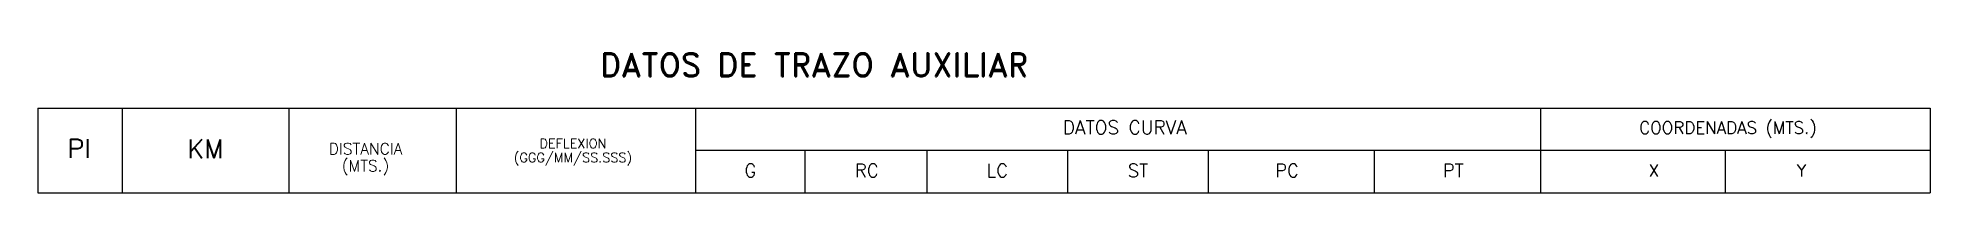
# Model space of a CAD drawing. Header units: millimetres. Extents: x 0 to 487, y 0 to 36.
import ezdxf
from ezdxf.enums import TextEntityAlignment as Align

# ---------------------------------------------------------------- set-up
doc = ezdxf.new("R2010")
doc.units = ezdxf.units.MM
doc.layers.add('CCONSTR', color=7, linetype='Continuous')
doc.layers.add('CONSTR', color=7, linetype='Continuous')
doc.styles.add('ROMAND', font='romand')
doc.styles.add('ROMANS', font='romans')

msp = doc.modelspace()

# ---------------------------------------------------------------- linework, layer by layer
for p, q in [((386.57, 21.83), (386.57, 0)), ((486.83, 10.91), (169.22, 10.91)), ((197.31, 10.91), (197.31, 0)), ((228.67, 10.91), (228.67, 0)), ((264.87, 10.91), (264.87, 0)), ((301.06, 10.91), (301.06, 0)), ((343.82, 10.91), (343.82, 0)), ((434.19, 0), (434.19, 10.91))]:
    msp.add_line(p, q)
at = {"layer": 'CONSTR'}
for p, q in [((0, 21.83), (486.83, 21.83)), ((0, 21.83), (0, 0)), ((21.67, 21.83), (21.67, 0)), ((64.53, 21.83), (64.53, 0)), ((107.6, 21.83), (107.6, 0)), ((169.22, 21.83), (169.22, 0)), ((486.83, 21.83), (486.83, 0)), ((0, 0), (486.83, 0))]:
    msp.add_line(p, q, dxfattribs=at)

# ---------------------------------------------------------------- texts
at = {"layer": 'CCONSTR', "style": 'ROMAND'}
msp.add_text('DATOS DE TRAZO AUXILIAR', height=6.0633, dxfattribs=at).set_placement((144.65, 29.93))
at = {"layer": 'CCONSTR', "style": 'ROMANS'}
for s, height, p in [('DATOS CURVA', 3.4925, (279.62, 15.11)), ('COORDENADAS (MTS.)', 3.1432, (434.82, 15.22)), ('PI', 4.851, (10.6, 9)), ('KM', 4.851, (43.1, 8.93)), ('DISTANCIA', 2.91, (84.32, 9.91)), ('(GGG/MM/SS.SSS)', 2.4253, (137.67, 7.89)), ('DEFLEXION', 2.425, (137.67, 11.53)), ('(MTS.)', 2.91, (84.32, 5.55)), ('G', 3.4, (183.32, 4.08)), ('RC', 3.395, (213.26, 4.08)), ('LC', 3.395, (246.84, 4.08)), ('ST', 3.395, (283.03, 4.08)), ('PC', 3.395, (321.37, 4.08)), ('PT', 3.395, (364.13, 4.08)), ('X               Y', 3.1432, (434.66, 4.21))]:
    msp.add_text(s, height=height, dxfattribs=at).set_placement(p, align=Align.CENTER)

doc.saveas('drawing.dxf')
